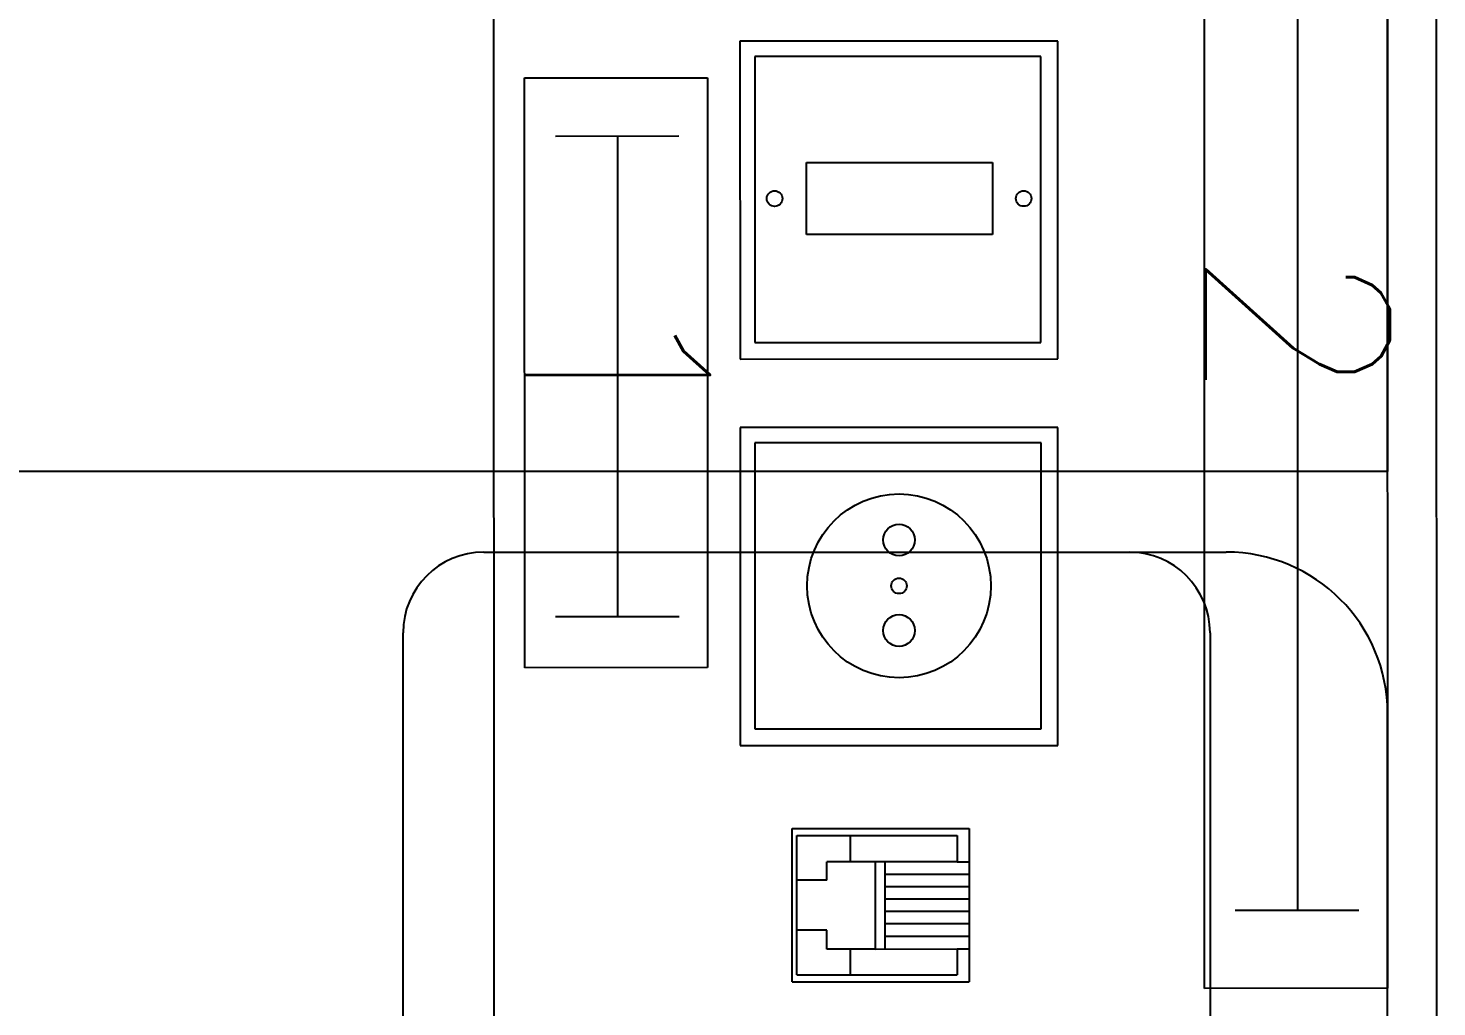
# Model space of a CAD drawing. Header units: inches. Extents: x 567429 to 582707, y 126347 to 133675.
# Drawn here: x 579683.3 to 579770.5, y 129343 to 129403.7 of the extents above; entities that cross this region are included whole.
import ezdxf

# ---------------------------------------------------------------- set-up
doc = ezdxf.new("R2010")
doc.units = ezdxf.units.IN
doc.header["$MEASUREMENT"] = 0
for name, color, linetype in [('BORD', 3, 'Continuous'), ('mobl', 11, 'Continuous'), ('wall kanaf', 4, 'Continuous')]:
    doc.layers.add(name, color=color, linetype=linetype)
doc.styles.add('ROMANS', font='romans.shx')

# ---------------------------------------------------------------- blocks, each defined once
blk = doc.blocks.new('BOARD2')
at = {"layer": 'BORD', "color": 4}
for p, q in [((-163.075, 0), (163.075, 0)), ((163.075, -61.626), (-163.075, -61.626))]:
    blk.add_line(p, q, dxfattribs=at)
at = {"layer": 'BORD'}
for p, q in [((-117.225, -3.204), (-40.076, -3.204)), ((-40.076, -3.204), (-40.076, -15.159)), ((-45.157, -5.066), (-45.157, -13.146)), ((-40.076, -15.159), (-117.225, -15.159)), ((-102.033, -24.743), (-102.033, -45.534)), ((-81.242, -24.743), (-102.033, -24.743)), ((-81.242, -45.534), (-81.242, -24.743)), ((-76.763, -24.743), (-76.763, -45.534)), ((-55.972, -24.743), (-76.763, -24.743)), ((-55.972, -45.534), (-55.972, -24.743)), ((-101.026, -25.849), (-101.026, -44.561)), ((-82.314, -25.849), (-101.026, -25.849)), ((-82.314, -44.561), (-82.314, -25.849)), ((-75.756, -25.849), (-75.756, -44.561)), ((-57.044, -25.849), (-75.756, -25.849)), ((-57.044, -44.561), (-57.044, -25.849)), ((-50.527, -30.562), (-40.502, -30.562)), ((-50.527, -42.124), (-50.527, -30.562)), ((-48.363, -31.328), (-48.363, -30.562)), ((-42.653, -31.328), (-42.653, -30.562)), ((-40.502, -42.124), (-40.502, -30.562)), ((-50.067, -41.818), (-50.067, -31.328)), ((-50.067, -31.328), (-48.363, -31.328)), ((-48.363, -31.328), (-48.363, -39.862)), ((-42.653, -31.328), (-40.962, -31.328)), ((-42.651, -36.67), (-42.653, -31.328)), ((-40.962, -41.818), (-40.962, -31.328)), ((-48.363, -36.062), (-42.651, -36.062)), ((-42.651, -36.67), (-48.363, -36.67)), ((-42.651, -36.67), (-42.651, -39.862)), ((-48.363, -38.321), (-50.067, -38.321)), ((-40.962, -38.322), (-42.651, -38.322)), ((-47.146, -39.862), (-48.363, -39.862)), ((-47.146, -39.863), (-47.146, -41.818)), ((-42.651, -39.862), (-43.883, -39.862)), ((-43.883, -39.862), (-43.883, -41.818)), ((-40.502, -42.124), (-50.527, -42.124)), ((-40.962, -41.818), (-50.067, -41.818)), ((-101.026, -44.561), (-82.314, -44.561)), ((-75.756, -44.561), (-57.044, -44.561)), ((-102.033, -45.534), (-81.242, -45.534)), ((-76.763, -45.534), (-55.972, -45.534)), ((-99.632, -59.619), (-99.632, -47.664)), ((-99.632, -47.664), (-61.057, -47.664)), ((-61.057, -47.664), (-61.057, -59.619)), ((-95.807, -49.526), (-95.807, -57.606)), ((-64.383, -49.526), (-64.383, -57.606)), ((-61.057, -59.619), (-99.632, -59.619))]:
    blk.add_line(p, q, dxfattribs=at)
at = {"layer": 'BORD', "color": 3}
for p, q in [((-113.401, -9.08), (-45.157, -9.08)), ((-95.807, -53.54), (-64.383, -53.54))]:
    blk.add_line(p, q, dxfattribs=at)
at = {"layer": 'BORD', "color": 30}
for p, q in [((-94.095, -41.193), (-94.095, -29.011)), ((-94.095, -29.011), (-89.387, -29.011)), ((-89.387, -29.011), (-89.387, -41.193)), ((-47.552, -36.062), (-47.552, -30.562)), ((-46.742, -36.062), (-46.742, -30.562)), ((-45.932, -36.062), (-45.932, -30.562)), ((-45.122, -36.062), (-45.122, -30.562)), ((-44.312, -36.062), (-44.312, -30.562)), ((-43.502, -36.062), (-43.502, -30.562)), ((-89.387, -41.193), (-94.095, -41.193))]:
    blk.add_line(p, q, dxfattribs=at)
for centre, radius in [((-91.736, -26.98), 0.509), ((-66.405, -35.138), 6.007), ((-66.405, -35.138), 0.509), ((-91.736, -43.271), 0.509)]:
    blk.add_circle(centre, radius, dxfattribs=at)
at = {"layer": 'BORD', "color": 2}
for centre in [(-69.406, -35.138), (-63.484, -35.138)]:
    blk.add_circle(centre, 1.036, dxfattribs=at)
at = {"layer": 'BORD', "color": 2, "style": 'ROMANS'}
for s, p in [('2', (-88.66, -15.096)), ('1', (-85.883, -59.556))]:
    blk.add_text(s, height=12.058, dxfattribs=at).set_placement(p)

msp = doc.modelspace()

# ---------------------------------------------------------------- linework, layer by layer
at = {"layer": 'mobl', "color": 15}
for p, q in [((579767.486, 129466.203), (579767.486, 129376.203)), ((579767.486, 129376.203), (579567.486, 129376.203)), ((579711.486, 129371.203), (579751.486, 129371.203)), ((579751.486, 129371.203), (579757.486, 129371.203)), ((579706.486, 129326.203), (579706.486, 129366.203)), ((579756.486, 129366.203), (579756.486, 129326.203)), ((579767.486, 129331.203), (579767.486, 129361.203))]:
    msp.add_line(p, q, dxfattribs=at)
for centre, radius, start, end in [((579711.486, 129366.203), 5, 90, 180), ((579751.486, 129366.203), 5, 0, 90), ((579757.486, 129361.203), 10, 0, 90)]:
    msp.add_arc(centre, radius, start, end, dxfattribs=at)
at = {"layer": 'wall kanaf', "color": 15, "lineweight": 20, "ltscale": 0.1}
msp.add_line((579770.486, 129535.289), (579770.486, 129082.789), dxfattribs=at)

# ---------------------------------------------------------------- block references
at = {"layer": 'BORD', "ltscale": 5, "xscale": 0.947301618010808, "yscale": 0.947301618010808, "zscale": 0.947301618010808, "rotation": 270.0091431634974}
msp.add_blockref('BOARD2', (579770.511, 129306.213), dxfattribs=at)

doc.saveas('drawing.dxf')
